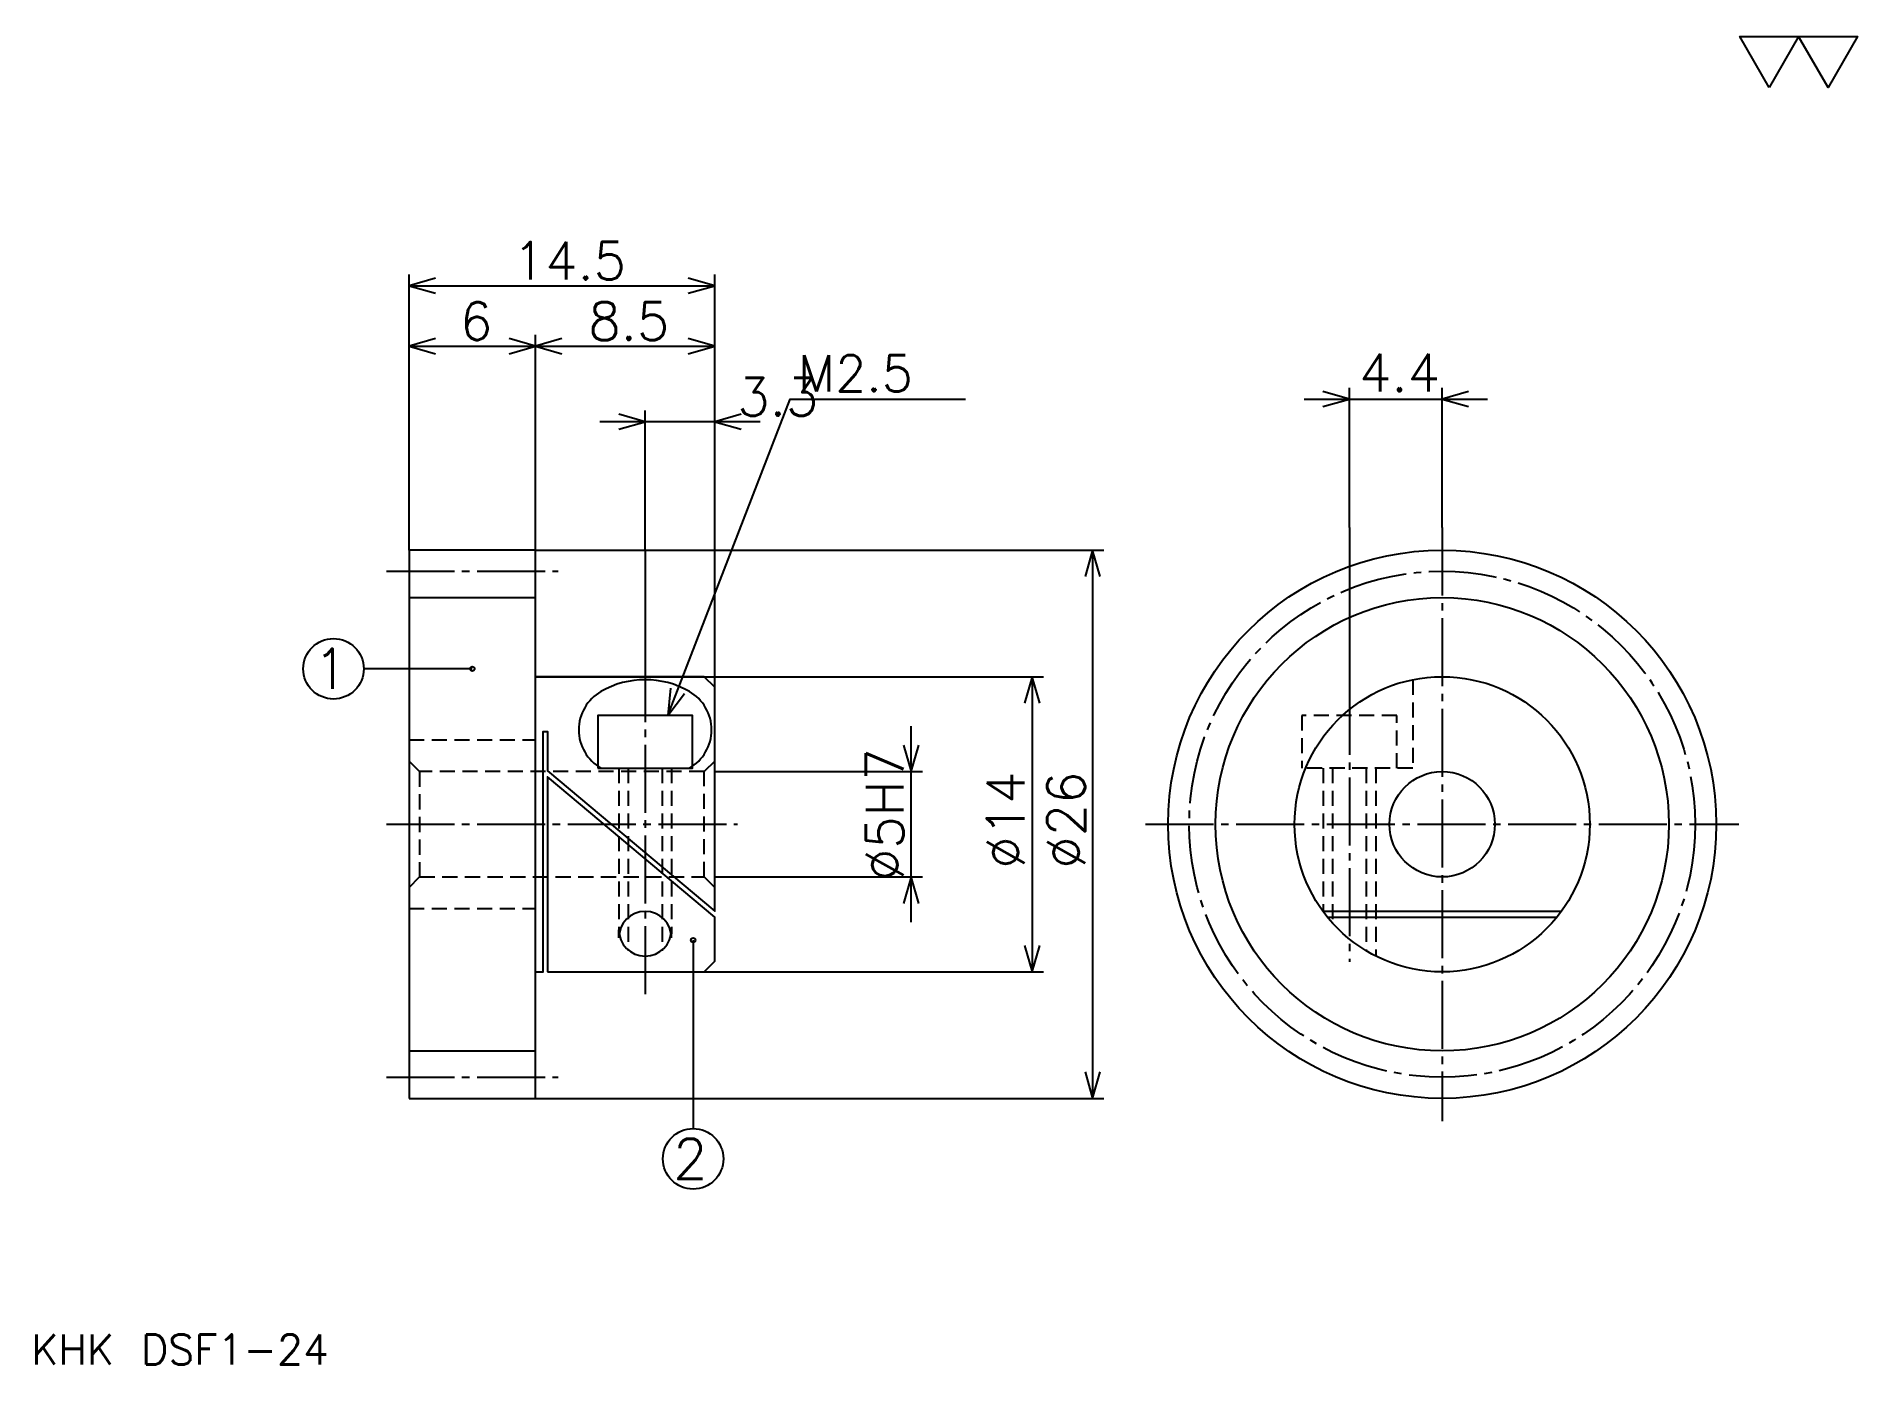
# Model space of a CAD drawing. Extents: x 3.8 to 90.2, y 3.9 to 66.9.
import ezdxf

# ---------------------------------------------------------------- set-up
doc = ezdxf.new("R2010")
doc.units = 0
doc.linetypes.add('DASHDOT', pattern=[4.300885, 3.225664, -0.358407, 0.358407, -0.358407])
doc.linetypes.add('HIDDEN', pattern=[1.075221, 0.716814, -0.358407])
doc.layers.get('0').update_dxf_attribs({"linetype": 'CONTINUOUS'})
doc.layers.add('DASHDOT', color=6, linetype='DASHDOT')
doc.layers.add('HIDDEN', color=2, linetype='HIDDEN')
doc.styles.add('KANJI', font='TXT', dxfattribs={"bigfont": 'BIGFONT'})

msp = doc.modelspace()

# ---------------------------------------------------------------- linework, layer by layer
at = {"color": 5}
for p, q in [((21.504423, 42.568584), (21.504423, 55.650444)), ((36.004425, 42.568584), (36.004425, 55.650444)), ((21.504423, 55.112831), (36.004425, 55.112831)), ((27.504423, 42.568584), (27.504423, 52.783188)), ((21.504423, 52.245575), (27.504423, 52.245575)), ((27.504423, 52.245575), (36.004425, 52.245575)), ((66.108849, 43.643806), (66.108849, 50.274338)), ((70.50885, 43.643806), (70.50885, 50.274338)), ((63.958405, 49.736725), (72.659294, 49.736725)), ((38.154865, 48.661507), (30.553982, 48.661507)), ((32.704422, 42.568584), (32.704422, 49.199116)), ((66.108849, 43.643806), (66.108849, 36.08807)), ((21.504423, 42.568584), (21.504423, 42.568584)), ((27.504423, 42.568584), (27.504423, 42.568584)), ((27.504423, 42.568584), (36.004425, 42.568584)), ((32.704422, 42.568584), (32.704422, 36.568584)), ((36.004425, 42.568584), (54.462387, 42.568584)), ((36.004425, 36.068584), (36.004425, 42.568584)), ((53.924782, 42.568584), (53.924782, 16.568584)), ((24.504423, 36.943584), (19.353981, 36.943584)), ((27.504423, 36.568584), (36.004425, 36.568584)), ((36.004425, 36.568584), (51.595131, 36.568584)), ((51.057518, 36.568584), (51.057518, 22.568584)), ((45.323006, 24.918142), (45.323006, 34.219028)), ((36.004425, 32.068584), (45.860619, 32.068584)), ((36.004425, 27.068584), (45.860619, 27.068584)), ((34.979424, 24.068584), (34.979424, 15.134956)), ((35.504425, 22.568584), (36.004425, 22.568584)), ((36.004425, 22.568584), (51.595131, 22.568584)), ((27.504423, 16.568584), (36.004425, 16.568584)), ((36.004425, 16.568584), (54.462387, 16.568584))]:
    msp.add_line(p, q, dxfattribs=at)
at = {"color": 4}
for p, q in [((21.504423, 40.318584), (27.504423, 40.318584)), ((30.605137, 32.228584), (34.803711, 32.228584)), ((64.849205, 25.449305), (76.168488, 25.449305)), ((65.064583, 25.168585), (75.95311, 25.168585)), ((31.454422, 24.186092), (31.454422, 24.567385)), ((33.954422, 24.186092), (33.954422, 24.567385)), ((21.504423, 18.818584), (27.504423, 18.818584))]:
    msp.add_line(p, q, dxfattribs=at)
at = {"color": 7}
msp.add_lwpolyline([(86.0177, 64.513275), (84.619911, 66.936104), (90.21106, 66.936104), (88.813278, 64.513275), (87.415489, 66.936104), (86.0177, 64.513275)], dxfattribs=at)
at = {"color": 5}
for points in [[(22.758848, 55.471237), (21.504423, 55.112831), (22.758848, 54.754425)], [(34.75, 54.754425), (36.004425, 55.112831), (34.75, 55.471237)], [(22.758848, 52.603981), (21.504423, 52.245575), (22.758848, 51.887169)], [(26.249998, 51.887169), (27.504423, 52.245575), (26.249998, 52.603981)], [(28.758848, 52.603981), (27.504423, 52.245575), (28.758848, 51.887169)], [(34.75, 51.887169), (36.004425, 52.245575), (34.75, 52.603981)], [(33.779644, 34.728584), (39.588493, 49.736725), (47.903542, 49.736725)], [(64.854424, 49.378319), (66.108849, 49.736725), (64.854424, 50.095131)], [(71.763275, 50.095131), (70.50885, 49.736725), (71.763275, 49.378319)], [(31.449997, 48.303097), (32.704422, 48.661507), (31.449997, 49.019913)], [(37.25885, 49.019913), (36.004425, 48.661507), (37.25885, 48.303097)], [(54.283188, 41.314159), (53.924782, 42.568584), (53.566376, 41.314159)], [(51.415928, 35.314159), (51.057518, 36.568584), (50.699112, 35.314159)], [(33.89819, 36.027809), (33.779644, 34.728584), (34.566677, 35.769073)], [(44.9646, 33.323009), (45.323006, 32.068584), (45.681416, 33.323009)], [(45.681416, 25.814159), (45.323006, 27.068584), (44.9646, 25.814159)], [(50.699112, 23.823009), (51.057518, 22.568584), (51.415928, 23.823009)], [(53.566376, 17.823009), (53.924782, 16.568584), (54.283188, 17.823009)]]:
    msp.add_lwpolyline(points, dxfattribs=at)
at = {"color": 4}
for points in [[(21.504423, 16.568584), (21.504423, 16.568584), (27.504423, 16.568584), (27.504423, 16.568584), (27.504423, 42.568584), (27.504423, 42.568584), (21.504423, 42.568584), (21.504423, 42.568584), (21.504423, 16.568584)], [(27.504423, 22.568584), (27.862831, 22.568584), (27.862831, 33.968586), (28.077875, 33.968586), (28.077875, 32.100468), (36.004425, 25.449305), (36.004425, 36.068584), (35.504425, 36.568584), (27.504423, 36.568584)], [(30.454422, 32.228584), (34.954422, 32.228584), (34.954422, 34.728584), (30.454422, 34.728584), (30.454422, 32.228584)], [(28.077875, 22.568584), (35.504425, 22.568584), (36.004425, 23.068584), (36.004425, 25.168585), (28.077875, 31.819748), (28.077875, 22.568584)]]:
    msp.add_lwpolyline(points, dxfattribs=at)
for radius in [13, 10.75, 7, 2.5]:
    msp.add_circle((70.50885, 29.568584), radius, dxfattribs=at)
at = {"color": 5}
for centre, radius in [((17.920353, 36.943584), 1.433628), ((24.504423, 36.943584), 0.107522), ((34.979424, 24.068584), 0.107522), ((34.979424, 13.701328), 1.433628)]:
    msp.add_circle(centre, radius, dxfattribs=at)
at = {"color": 4}
for centre, radius, start, end in [((32.704422, 32.228584), 4.198571, 59.99999614, 119.99999362), ((31.654781, 34.046619), 2.099286, 119.99998849, 240.00000297), ((33.754066, 34.046619), 2.099286, 300.00002094, 59.99998931), ((32.704422, 24.186092), 1.25, 0, 180), ((32.704422, 24.567385), 1.25, 180, 0)]:
    msp.add_arc(centre, radius, start, end, dxfattribs=at)
at = {"layer": 'DASHDOT', "color": 7}
for p, q in [((70.50885, 43.643806), (70.50885, 15.493363)), ((20.429201, 41.568584), (28.579643, 41.568584)), ((32.704422, 37.643806), (32.704422, 21.493362)), ((66.108849, 36.08807), (66.108849, 23.049101)), ((20.429201, 29.568584), (37.079643, 29.568584)), ((56.433624, 29.568584), (84.584068, 29.568584)), ((20.429201, 17.568584), (28.579643, 17.568584))]:
    msp.add_line(p, q, dxfattribs=at)
msp.add_circle((70.50885, 29.568584), 12, dxfattribs=at)
at = {"layer": 'HIDDEN', "color": 4}
for p, q in [((21.504423, 33.568584), (27.504423, 33.568584)), ((22.004423, 32.068584), (22.004423, 27.068584)), ((31.454422, 32.228584), (31.454422, 24.376738)), ((31.904423, 32.228584), (31.904423, 23.565252)), ((33.504425, 32.228584), (33.504425, 23.565252)), ((33.954422, 32.228584), (33.954422, 24.376738)), ((36.004425, 32.568584), (35.504425, 32.068584)), ((64.858849, 32.228584), (64.858849, 25.436092)), ((65.308846, 32.228584), (65.308846, 24.882435)), ((66.908852, 32.228584), (66.908852, 23.565252)), ((67.358849, 32.228584), (67.358849, 23.317385)), ((36.004425, 26.568584), (35.504425, 27.068584)), ((21.504423, 25.568584), (27.504423, 25.568584))]:
    msp.add_line(p, q, dxfattribs=at)
for points in [[(69.108849, 36.427155), (69.108849, 32.228584), (63.858849, 32.228584)], [(68.358849, 32.228584), (68.358849, 34.728584), (63.858849, 34.728584), (63.858849, 32.228584)], [(21.504423, 26.568584), (22.004423, 27.068584), (35.504425, 27.068584), (35.504425, 32.068584), (22.004423, 32.068584), (21.504423, 32.568584)]]:
    msp.add_lwpolyline(points, dxfattribs=at)

# ---------------------------------------------------------------- texts
at = {"color": 7, "style": 'KANJI'}
for s, height, p in [('14.5', 1.792035, (26.424778, 55.399559)), ('6', 1.792035, (23.922012, 52.532303)), ('8.5', 1.792035, (30.007189, 52.532303)), ('M2.5', 1.720354, (39.946899, 50.095131)), ('3.3', 1.792035, (37.079643, 48.948231)), ('1', 1.911504, (16.9646, 35.987831)), ('2', 1.911504, (34.02367, 12.745577)), ('KHK DSF1-24', 1.433628, (3.584071, 3.942478))]:
    msp.add_text(s, height=height, dxfattribs=at).set_placement(p)
for s, rotation, p in [('4.4', 360, (66.561615, 50.095131)), ('%%c5H7', 90, (44.9646, 26.880531)), ('%%c14', 90, (50.699112, 27.462944)), ('%%c26', 90, (53.566376, 27.462944))]:
    msp.add_text(s, height=1.792035, rotation=rotation, dxfattribs=at).set_placement(p)

doc.saveas('drawing.dxf')
